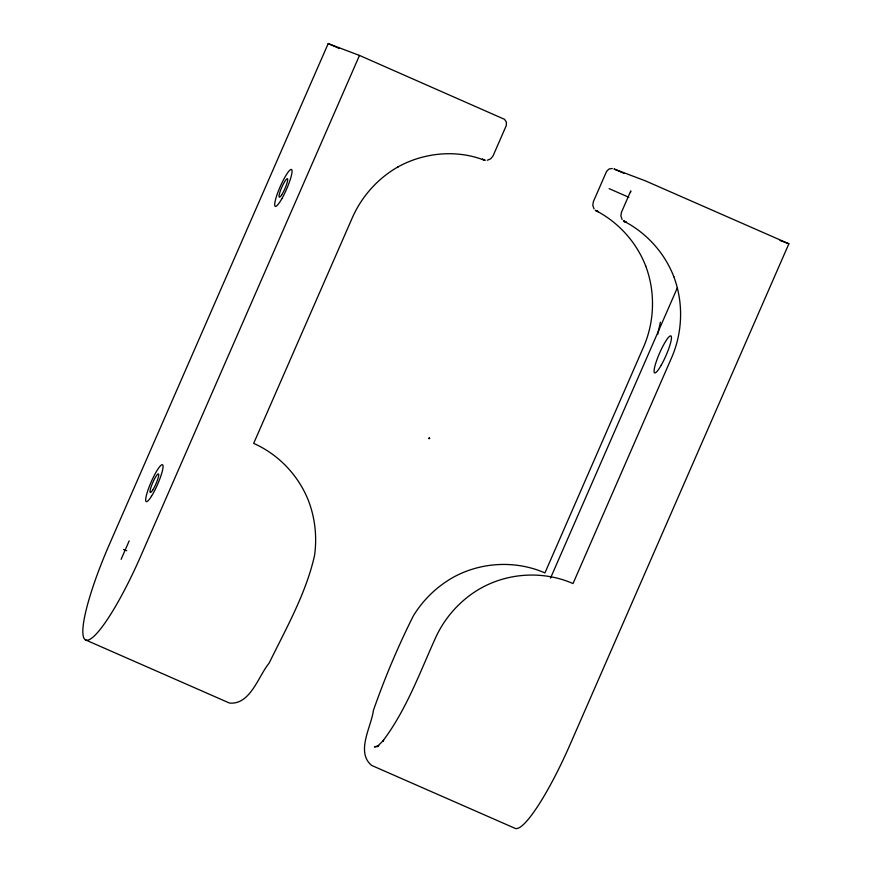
<?xml version="1.0" encoding="UTF-8"?>
<svg xmlns="http://www.w3.org/2000/svg" width="872" height="872" viewBox="0 0 872 872"><rect width="100%" height="100%" fill="white"/><g stroke="black" fill="none" stroke-linecap="round" stroke-linejoin="round"><path stroke-width="1.31" d="M630.489 192.614L630.805 190.881L621.453 212.278L620.875 215.94L622.128 219.482M657.673 334.423L660.398 322.182M487.306 160.263L490.762 158.769L493.062 155.859L506.283 125.579L506.403 122.156L504.572 119.344L359.493 55.437L328.188 43.6L109.501 544.161A98.176 16.71 -66.3 0 0 85.848 640.048L229.423 703.028C250.351 705.241 258.646 675.582 269.099 663.178C286.136 628.363 305.898 593.756 314.509 555.704C317.136 537.512 315.195 518.796 308.797 501.564L308.732 501.367C298.845 475.785 278.757 454.508 253.665 443.39L352.506 217.335C361.869 196.211 377.979 178.302 398.068 166.857L397.883 166.955C423.738 152.644 455.849 149.374 483.622 159.925C486.314 160.884 485.094 159.838 483.622 159.925M121.121 559.312L129.187 540.858M359.493 55.437L140.806 555.998A98.176 16.71 -66.3 0 1 85.848 640.048M429.079 438.758L429.482 437.831M550.494 578.158L677.326 287.858M623.894 173.321L613.986 168.972L645.291 180.809L788.866 243.789L570.168 744.35A98.176 16.71 -66.3 0 1 515.221 828.4L371.646 765.42C355.449 752.089 371.516 726.289 373.38 710.473C384.705 678.1 398.046 646.326 413.448 615.687C423.073 600.012 436.545 586.878 452.503 577.733L452.677 577.624C480.603 561.971 515.581 560.064 544.935 572.926L643.623 346.849C654.665 321.387 655.472 291.858 645.662 265.884L645.727 266.08C636.473 242.067 618.161 221.957 595.293 210.283C595.761 210.686 596.524 210.741 596.797 211.34M612.286 168.492L608.994 169.015L606.585 171.381L593.363 201.661L592.786 205.323L594.039 208.866M377.968 746.465L374.382 746.901L378.775 745.647L377.26 746.53L383.658 740.252L382.568 741.385C406.036 710.517 419.41 673.587 435.215 638.566C444.557 617.561 460.601 599.74 480.592 588.349L480.766 588.251C508.692 572.588 543.67 570.68 573.024 583.553L671.713 357.466C682.754 332.014 683.561 302.475 673.751 276.511L673.816 276.707C664.562 252.695 646.261 232.573 623.382 220.91C623.851 221.303 624.614 221.357 624.886 221.957M780.102 240.476L788.866 243.789M123.552 549.469L126.756 550.69M328.188 43.6L339.328 48.483M609.136 188.646L628.843 197.29M428.828 438.104L429.733 438.496M598.138 211.591L596.252 210.653L598.138 211.591M626.238 222.207L624.341 221.27L626.238 222.207M484.451 159.958L482.456 159.238L484.451 159.958M281.656 194.87A10.072 1.711 -66.3 0 0 287.684 179.163A10.072 1.711 -66.3 0 0 280.784 189.725A10.072 1.711 -66.3 0 0 281.656 194.87M152.665 490.14A10.072 1.711 -66.3 0 0 158.693 474.433A10.072 1.711 -66.3 0 0 151.782 484.985A10.072 1.711 -66.3 0 0 152.665 490.14M151.434 496.321A20.143 3.423 -66.3 0 0 162.922 465.343A20.143 3.423 -66.3 0 0 148.774 487.884A20.143 3.423 -66.3 0 0 151.434 496.321M281.874 198.642A20.143 3.423 -66.3 0 0 291.531 169.506A20.143 3.423 -66.3 0 0 276.729 195.611A20.143 3.423 -66.3 0 0 281.874 198.642M661.281 365.085A20.143 3.423 -66.3 0 0 670.939 335.949A20.143 3.423 -66.3 0 0 656.126 362.054A20.143 3.423 -66.3 0 0 661.281 365.085"/></g></svg>
